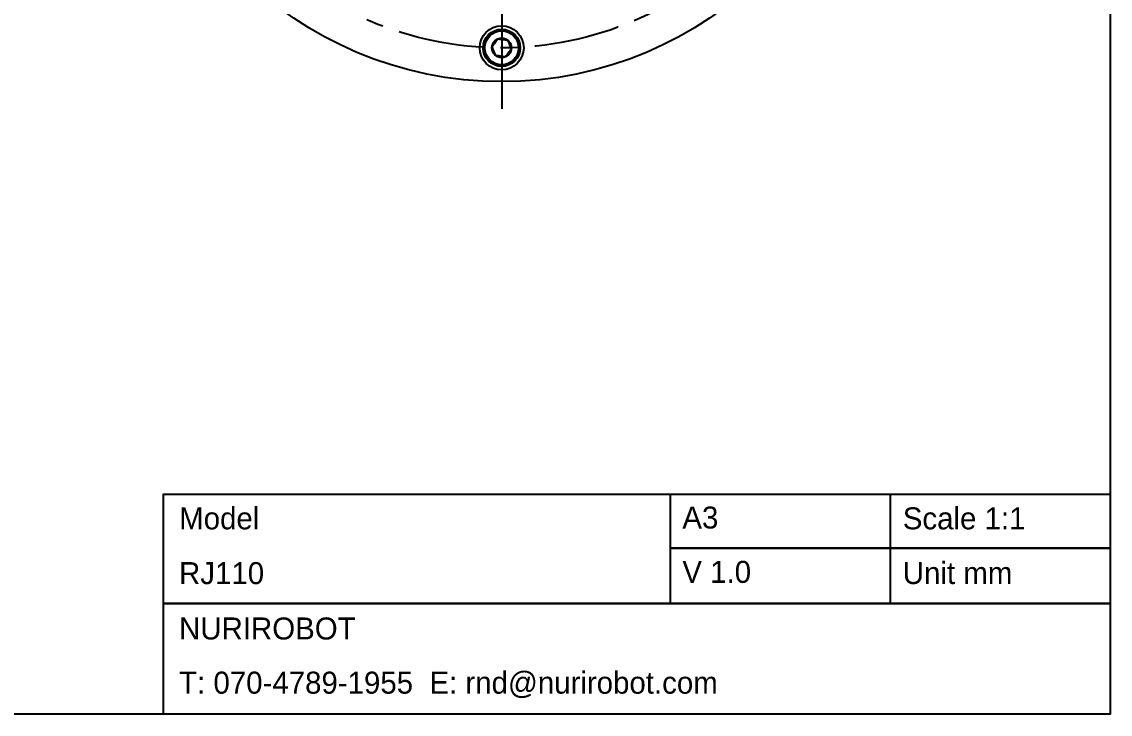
# Model space of a CAD drawing. Header units: millimetres. Extents: x 0 to 420, y 0 to 297.
# Drawn here: x 259 to 420, y 0 to 102.3 of the extents above; entities that cross this region are included whole.
import ezdxf

# ---------------------------------------------------------------- set-up
doc = ezdxf.new("R2010")
doc.units = ezdxf.units.MM
doc.linetypes.add('CENTERX2', pattern=[20.32, 12.7, -2.54, 2.54, -2.54])
doc.layers.add('중심선', color=1, linetype='CENTERX2')
doc.layers.add('치수선', color=3, linetype='Continuous')
doc.styles.add('누리로봇 문자스타일_20230829', font='GOTHIC.TTF')

msp = doc.modelspace()

# ---------------------------------------------------------------- hatches: boundary and pattern name
at = {"linetype": 'Continuous', "lineweight": 18}
h = msp.add_hatch(dxfattribs=at)
h.set_pattern_fill('ANSI31', style=0)
h.paths.add_polyline_path([(364.55, 92.64), (364.63, 92.64), (364.63, 94.34), (364.55, 94.34)], flags=0)
h = msp.add_hatch(dxfattribs=at)
h.set_pattern_fill('ANSI31', style=0)
h.paths.add_polyline_path([(369.41, 92.64), (369.49, 92.64), (369.49, 94.34), (369.41, 94.34)], flags=0)
h = msp.add_hatch(dxfattribs=at)
h.set_pattern_fill('ANSI31', style=0)
h.paths.add_polyline_path([(332.72, 61.62), (331.52, 61.62), (331.52, 60.12), (332.72, 60.12)], flags=0)

# ---------------------------------------------------------------- linework, layer by layer
at = {"lineweight": -3}
msp.add_line((354.9, 32.55), (354.9, 16.38), dxfattribs=at)
at = {"lineweight": -3, "ltscale": 3}
msp.add_line((387.45, 32.55), (387.45, 16.38), dxfattribs=at)
msp.add_lwpolyline([(0, 297), (420, 297), (420, 0), (0, 0)], close=True)
for points in [[(280, 0), (280, 32.55), (420, 32.55), (420, 0)], [(280, 0), (280, 32.55), (420, 32.55), (420, 0)], [(354.9, 24.52), (420, 24.52)], [(280, 16.38), (420, 16.38)]]:
    msp.add_lwpolyline(points, close=True, dxfattribs=at)
at = {"color": 7, "linetype": 'Continuous', "lineweight": 25}
for centre, radius in [((330, 148.5), 55), ((330, 98.5), 3.25), ((330, 98.5), 2.75), ((330, 98.5), 2.5), ((330, 98.5), 1.44)]:
    msp.add_circle(centre, radius, dxfattribs=at)
for points, knots in [([(328.57, 98.69), (328.73, 98.9), (329.02, 99.28), (329.32, 99.66), (329.45, 99.84)], [0, 0, 0, 0, 0.534626, 1, 1, 1, 1]), ([(329.45, 99.84), (329.62, 99.81), (330.03, 99.76), (330.53, 99.69), (330.82, 99.65), (330.88, 99.64)], [0, 0, 0, 0, 0.366241, 0.87108, 1, 1, 1, 1]), ([(329.12, 97.36), (329.02, 97.6), (328.84, 98.04), (328.65, 98.49), (328.57, 98.69)], [0, 0, 0, 0, 0.5346251, 1, 1, 1, 1]), ([(331.43, 98.31), (331.27, 98.1), (330.98, 97.72), (330.68, 97.34), (330.55, 97.16)], [0, 0, 0, 0, 0.5346242, 1, 1, 1, 1]), ([(330.88, 99.64), (330.98, 99.4), (331.16, 98.96), (331.35, 98.51), (331.43, 98.31)], [0, 0, 0, 0, 0.5346251, 1, 1, 1, 1]), ([(330.55, 97.16), (330.49, 97.17), (330.19, 97.21), (329.7, 97.28), (329.29, 97.33), (329.12, 97.36)], [0, 0, 0, 0, 0.12892, 0.633759, 1, 1, 1, 1])]:
    msp.add_open_spline(points, degree=3, knots=knots, dxfattribs=at)
at = {"layer": '중심선'}
msp.add_circle((330, 148.5), 50, dxfattribs=at)
at = {"layer": '치수선'}
msp.add_line((330, 207.5), (330, 89.5), dxfattribs=at)

# ---------------------------------------------------------------- texts
at = {"lineweight": -3, "attachment_point": 1, "style": '누리로봇 문자스타일_20230829'}
for s, insert, char_height, width in [('Model', (282.3, 30.58), 3.255, 10.7408), ('A3', (356.72, 30.7), 3.255, 12.1036), ('{\\fCentury Gothic|b0|i0|c0|p34;Scale 1:1}', (389.32, 30.58), 3.2548, 53.4053), ('V 1.0', (356.72, 22.67), 3.255, 12.1036), ('Unit mm', (389.32, 22.5), 3.255, 53.4053), ('RJ110', (282.28, 22.48), 3.255, 39.9112), ('NURIROBOT', (282.28, 14.3), 3.255, 40.3813), ('T: 070-4789-1955  E: rnd@nurirobot.com', (282.29, 6.29), 3.2548, 85.2271), ('T: 070-4789-1955  E: rnd@nurirobot.com', (282.29, 6.29), 3.2548, 85.2271)]:
    msp.add_mtext(s, dxfattribs=dict(at, insert=insert, char_height=char_height, width=width))

doc.saveas('drawing.dxf')
